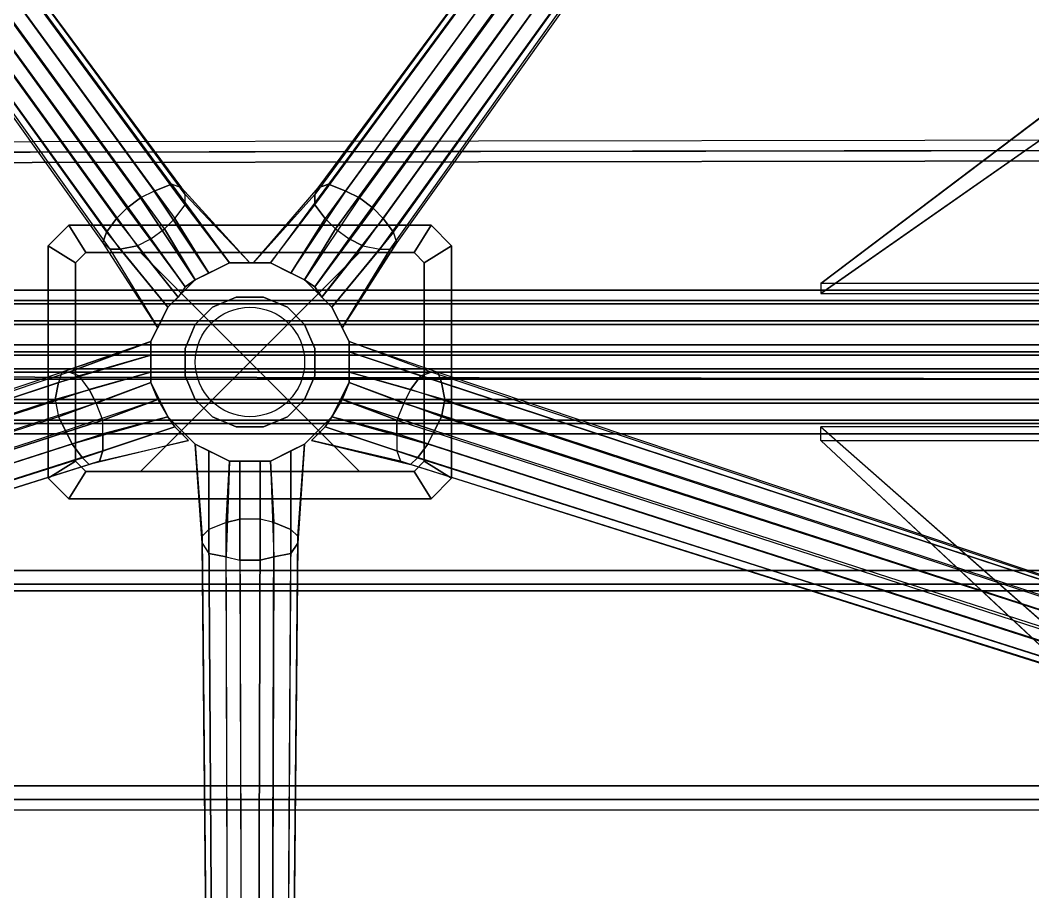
# Model space of a CAD drawing. Extents: x 2173.2 to 2198.9, y 1406.4 to 1430.7.
# Drawn here: x 2183.95 to 2193.2, y 1414.76 to 1422.73 of the extents above; entities that cross this region are included whole.
import ezdxf

# ---------------------------------------------------------------- set-up
doc = ezdxf.new("R2010")
doc.units = 0
doc.header["$PDMODE"] = 35
doc.layers.add('SEAT', color=5, linetype='Continuous')

msp = doc.modelspace()

# ---------------------------------------------------------------- linework, layer by layer
at = {"layer": 'SEAT'}
msp.add_point((2186.0457, 1419.6062), dxfattribs=at)
msp.add_point((2186.0457, 1419.6062), dxfattribs=at)
for points in [[(2179.3582, 1429.1374, 4.8125), (2185.1707, 1421.1687, 5.8125), (2185.327, 1421.2312, 5.5625), (2179.452, 1429.1999, 4.625)], [(2185.327, 1421.2312, 5.5625), (2179.452, 1429.1999, 4.625), (2179.5145, 1429.1687, 4.4062), (2185.4207, 1421.1999, 5.2188)], [(2179.5145, 1429.1687, 4.4062), (2185.4207, 1421.1999, 5.2188), (2185.452, 1421.1374, 4.875), (2179.5457, 1429.1687, 4.25)], [(2179.5457, 1429.1687, 4.25), (2179.5145, 1429.1062, 4.0312), (2185.452, 1421.0437, 4.5625), (2185.452, 1421.1374, 4.875)], [(2186.6707, 1421.1999, 5.2188), (2192.577, 1429.1687, 4.4062), (2192.5457, 1429.1687, 4.25), (2186.6395, 1421.1374, 4.875)], [(2192.5457, 1429.1687, 4.25), (2186.6395, 1421.1374, 4.875), (2186.6395, 1421.0437, 4.5625), (2192.577, 1429.1062, 4.0312)], [(2192.6395, 1429.1999, 4.625), (2186.7645, 1421.2312, 5.5625), (2186.6707, 1421.1999, 5.2188), (2192.577, 1429.1687, 4.4062)], [(2186.9207, 1421.1687, 5.8125), (2192.7332, 1429.1374, 4.8125), (2192.6395, 1429.1999, 4.625), (2186.7645, 1421.2312, 5.5625)], [(2185.0457, 1421.1062, 5.9375), (2179.2332, 1429.0749, 4.875), (2179.1395, 1429.0124, 4.875), (2184.9207, 1421.0124, 5.9375)], [(2185.0457, 1421.1062, 5.9375), (2179.2332, 1429.0749, 4.875), (2179.3582, 1429.1374, 4.8125), (2185.1707, 1421.1687, 5.8125)], [(2179.452, 1429.0124, 3.875), (2185.3582, 1420.9187, 4.3125), (2185.452, 1421.0437, 4.5625), (2179.5145, 1429.1062, 4.0312)], [(2186.6395, 1421.0437, 4.5625), (2192.577, 1429.1062, 4.0312), (2192.6395, 1429.0124, 3.875), (2186.7332, 1420.9187, 4.3125)], [(2192.8582, 1429.0749, 4.875), (2187.0457, 1421.1062, 5.9375), (2186.9207, 1421.1687, 5.8125), (2192.7332, 1429.1374, 4.8125)], [(2187.1707, 1421.0124, 5.9375), (2192.952, 1429.0124, 4.875), (2192.8582, 1429.0749, 4.875), (2187.0457, 1421.1062, 5.9375)], [(2179.1395, 1429.0124, 4.875), (2184.9207, 1421.0124, 5.9375), (2184.827, 1420.9187, 5.8125), (2179.0457, 1428.9187, 4.8125)], [(2185.2645, 1420.8249, 4.1562), (2179.3582, 1428.9187, 3.7812), (2179.452, 1429.0124, 3.875), (2185.3582, 1420.9187, 4.3125)], [(2192.6395, 1429.0124, 3.875), (2186.7332, 1420.9187, 4.3125), (2186.827, 1420.8249, 4.1562), (2192.7332, 1428.9187, 3.7812)], [(2187.1707, 1421.0124, 5.9375), (2192.952, 1429.0124, 4.875), (2193.0457, 1428.9187, 4.8125), (2187.2645, 1420.9187, 5.8125)], [(2184.827, 1420.9187, 5.8125), (2179.0457, 1428.9187, 4.8125), (2178.952, 1428.8249, 4.625), (2184.7332, 1420.7937, 5.5625)], [(2179.2332, 1428.8562, 3.7812), (2185.1395, 1420.7312, 4.1562), (2185.2645, 1420.8249, 4.1562), (2179.3582, 1428.9187, 3.7812)], [(2192.7332, 1428.9187, 3.7812), (2186.827, 1420.8249, 4.1562), (2186.952, 1420.7312, 4.1562), (2192.8582, 1428.8562, 3.7812)], [(2193.0457, 1428.9187, 4.8125), (2187.2645, 1420.9187, 5.8125), (2187.3582, 1420.7937, 5.5625), (2193.1395, 1428.8249, 4.625)], [(2178.952, 1428.8249, 4.625), (2184.7332, 1420.7937, 5.5625), (2184.702, 1420.6999, 5.2188), (2178.952, 1428.7624, 4.4062)], [(2179.1395, 1428.7937, 3.875), (2185.0145, 1420.6687, 4.3125), (2185.1395, 1420.7312, 4.1562), (2179.2332, 1428.8562, 3.7812)], [(2186.952, 1420.7312, 4.1562), (2192.8582, 1428.8562, 3.7812), (2192.952, 1428.7937, 3.875), (2187.077, 1420.6687, 4.3125)], [(2187.3582, 1420.7937, 5.5625), (2193.1395, 1428.8249, 4.625), (2193.1395, 1428.7624, 4.4062), (2187.3895, 1420.6999, 5.2188)], [(2184.702, 1420.6999, 5.2188), (2178.952, 1428.7624, 4.4062), (2178.9832, 1428.7624, 4.25), (2184.7645, 1420.6374, 4.875)], [(2178.9832, 1428.7624, 4.25), (2184.7645, 1420.6374, 4.875), (2184.8582, 1420.6374, 4.5625), (2179.0145, 1428.7312, 4.0312)], [(2184.8582, 1420.6374, 4.5625), (2179.0145, 1428.7312, 4.0312), (2179.1395, 1428.7937, 3.875), (2185.0145, 1420.6687, 4.3125)], [(2192.952, 1428.7937, 3.875), (2187.077, 1420.6687, 4.3125), (2187.2332, 1420.6374, 4.5625), (2193.077, 1428.7312, 4.0312)], [(2193.1082, 1428.7624, 4.25), (2193.077, 1428.7312, 4.0312), (2187.2332, 1420.6374, 4.5625), (2187.327, 1420.6374, 4.875)], [(2193.1395, 1428.7624, 4.4062), (2187.3895, 1420.6999, 5.2188), (2187.327, 1420.6374, 4.875), (2193.1082, 1428.7624, 4.25)], [(2194.077, 1422.4499, 15.0312), (2195.077, 1422.4499, 15.0312), (2193.2645, 1420.3249, 12.5625), (2191.2645, 1420.3249, 12.5625)], [(2191.2645, 1420.2312, 12.75), (2193.2645, 1420.2312, 12.75), (2195.077, 1422.1999, 15.125), (2194.077, 1422.1999, 15.125)], [(2175.8895, 1421.6062, 16.5312), (2175.7957, 1421.5124, 16.4688), (2196.3895, 1421.5437, 16.4688), (2196.2957, 1421.6374, 16.5312)], [(2175.827, 1419.5437, 16.7188), (2175.7957, 1421.5124, 16.4688), (2196.3895, 1421.5437, 16.4688), (2196.3582, 1419.5437, 16.7188)], [(2196.2957, 1421.4499, 16.5625), (2196.3895, 1421.5437, 16.4688), (2175.7957, 1421.5124, 16.4688), (2175.8895, 1421.4187, 16.5625)], [(2175.8895, 1421.4187, 16.5625), (2175.952, 1419.6687, 16.8125), (2196.2645, 1419.6687, 16.8125), (2196.2957, 1421.4499, 16.5625)], [(2185.1707, 1421.1687, 5.8125), (2185.6707, 1420.4187, 6.7812), (2185.8582, 1420.5124, 6.5312), (2185.327, 1421.2312, 5.5625)], [(2185.327, 1421.2312, 5.5625), (2185.8582, 1420.5124, 6.5312), (2186.0457, 1420.5124, 6.1875), (2185.4207, 1421.1999, 5.2188)], [(2186.7645, 1421.2312, 5.5625), (2186.2332, 1420.5124, 6.5312), (2186.077, 1420.5124, 6.1875), (2186.6707, 1421.1999, 5.2188)], [(2186.4207, 1420.4187, 6.7812), (2186.9207, 1421.1687, 5.8125), (2186.7645, 1421.2312, 5.5625), (2186.2332, 1420.5124, 6.5312)], [(2185.0457, 1421.1062, 5.9375), (2185.5457, 1420.3562, 6.9062), (2185.6707, 1420.4187, 6.7812), (2185.1707, 1421.1687, 5.8125)], [(2185.4207, 1421.1999, 5.2188), (2186.0457, 1420.5124, 6.1875), (2186.0457, 1420.5124, 4.4062), (2185.452, 1421.1374, 4.875)], [(2185.452, 1421.1374, 4.875), (2186.0457, 1420.5124, 4.4062), (2185.8582, 1420.5124, 4.0625), (2185.452, 1421.0437, 4.5625)], [(2186.077, 1420.5124, 6.1875), (2186.6707, 1421.1999, 5.2188), (2186.6395, 1421.1374, 4.875), (2186.077, 1420.5124, 4.4062)], [(2186.6395, 1421.1374, 4.875), (2186.077, 1420.5124, 4.4062), (2186.2332, 1420.5124, 4.0625), (2186.6395, 1421.0437, 4.5625)], [(2187.0457, 1421.1062, 5.9375), (2186.5457, 1420.3562, 6.9062), (2186.4207, 1420.4187, 6.7812), (2186.9207, 1421.1687, 5.8125)], [(2185.5457, 1420.3562, 6.9062), (2185.0457, 1421.1062, 5.9375), (2184.9207, 1421.0124, 5.9375), (2185.452, 1420.2937, 6.9062)], [(2185.452, 1421.0437, 4.5625), (2185.8582, 1420.5124, 4.0625), (2185.6707, 1420.4187, 3.8125), (2185.3582, 1420.9187, 4.3125)], [(2186.7332, 1420.9187, 4.3125), (2186.4207, 1420.4187, 3.8125), (2186.2332, 1420.5124, 4.0625), (2186.6395, 1421.0437, 4.5625)], [(2186.6395, 1420.2937, 6.9062), (2187.1707, 1421.0124, 5.9375), (2187.0457, 1421.1062, 5.9375), (2186.5457, 1420.3562, 6.9062)], [(2184.9207, 1421.0124, 5.9375), (2185.452, 1420.2937, 6.9062), (2185.3895, 1420.1999, 6.7812), (2184.827, 1420.9187, 5.8125)], [(2187.1707, 1421.0124, 5.9375), (2186.6395, 1420.2937, 6.9062), (2186.702, 1420.1999, 6.7812), (2187.2645, 1420.9187, 5.8125)], [(2184.3895, 1420.8562, 13.4688), (2184.3895, 1420.8562, 11.8125), (2184.202, 1420.6687, 11.8125), (2184.202, 1420.6687, 13.4688)], [(2184.3895, 1420.8562, 11.8125), (2184.5457, 1420.6062, 11.8125), (2184.452, 1420.5124, 11.8125), (2184.202, 1420.6687, 11.8125)], [(2187.702, 1420.8562, 13.4688), (2187.702, 1420.8562, 11.8125), (2184.3895, 1420.8562, 11.8125), (2184.3895, 1420.8562, 13.4688)], [(2187.702, 1420.8562, 11.8125), (2187.5457, 1420.6062, 11.8125), (2184.5457, 1420.6062, 11.8125), (2184.3895, 1420.8562, 11.8125)], [(2185.3895, 1420.1999, 6.7812), (2184.827, 1420.9187, 5.8125), (2184.7332, 1420.7937, 5.5625), (2185.2957, 1420.1062, 6.5312)], [(2185.3582, 1420.9187, 4.3125), (2185.6707, 1420.4187, 3.8125), (2185.5457, 1420.3562, 3.6562), (2185.2645, 1420.8249, 4.1562)], [(2186.827, 1420.8249, 4.1562), (2186.5457, 1420.3562, 3.6562), (2186.4207, 1420.4187, 3.8125), (2186.7332, 1420.9187, 4.3125)], [(2187.2645, 1420.9187, 5.8125), (2186.702, 1420.1999, 6.7812), (2186.7957, 1420.1062, 6.5312), (2187.3582, 1420.7937, 5.5625)], [(2187.8895, 1420.6687, 11.8125), (2187.6395, 1420.5124, 11.8125), (2187.5457, 1420.6062, 11.8125), (2187.702, 1420.8562, 11.8125)], [(2187.8895, 1420.6687, 13.4688), (2187.8895, 1420.6687, 11.8125), (2187.702, 1420.8562, 11.8125), (2187.702, 1420.8562, 13.4688)], [(2184.7332, 1420.7937, 5.5625), (2185.2957, 1420.1062, 6.5312), (2185.202, 1419.9187, 6.1875), (2184.702, 1420.6999, 5.2188)], [(2185.2645, 1420.8249, 4.1562), (2185.5457, 1420.3562, 3.6562), (2185.452, 1420.2937, 3.6562), (2185.1395, 1420.7312, 4.1562)], [(2186.952, 1420.7312, 4.1562), (2186.6395, 1420.2937, 3.6562), (2186.5457, 1420.3562, 3.6562), (2186.827, 1420.8249, 4.1562)], [(2187.3582, 1420.7937, 5.5625), (2186.7957, 1420.1062, 6.5312), (2186.8895, 1419.9187, 6.1875), (2187.3895, 1420.6999, 5.2188)], [(2184.202, 1420.6687, 13.4688), (2184.202, 1420.6687, 11.8125), (2184.202, 1418.5437, 11.8125), (2184.202, 1418.5437, 13.4688)], [(2184.202, 1420.6687, 11.8125), (2184.452, 1420.5124, 11.8125), (2184.452, 1418.6999, 11.8125), (2184.202, 1418.5437, 11.8125)], [(2185.202, 1419.9187, 6.1875), (2184.702, 1420.6999, 5.2188), (2184.7645, 1420.6374, 4.875), (2185.202, 1419.9187, 4.4062)], [(2185.0145, 1420.6687, 4.3125), (2185.3895, 1420.1999, 3.8125), (2185.2957, 1420.1062, 4.0625), (2184.8582, 1420.6374, 4.5625)], [(2185.1395, 1420.7312, 4.1562), (2185.452, 1420.2937, 3.6562), (2185.3895, 1420.1999, 3.8125), (2185.0145, 1420.6687, 4.3125)], [(2187.077, 1420.6687, 4.3125), (2186.702, 1420.1999, 3.8125), (2186.6395, 1420.2937, 3.6562), (2186.952, 1420.7312, 4.1562)], [(2187.2332, 1420.6374, 4.5625), (2186.7957, 1420.1062, 4.0625), (2186.702, 1420.1999, 3.8125), (2187.077, 1420.6687, 4.3125)], [(2187.3895, 1420.6999, 5.2188), (2186.8895, 1419.9187, 6.1875), (2186.8895, 1419.9187, 4.4062), (2187.327, 1420.6374, 4.875)], [(2187.8895, 1418.5437, 11.8125), (2187.6395, 1418.6999, 11.8125), (2187.6395, 1420.5124, 11.8125), (2187.8895, 1420.6687, 11.8125)], [(2184.5457, 1420.6062, 11.8125), (2184.5457, 1420.6062, 13.4688), (2184.452, 1420.5124, 13.4688), (2184.452, 1420.5124, 11.8125)], [(2187.5457, 1420.6062, 11.8125), (2187.5457, 1420.6062, 13.4688), (2184.5457, 1420.6062, 13.4688), (2184.5457, 1420.6062, 11.8125)], [(2184.7645, 1420.6374, 4.875), (2185.202, 1419.9187, 4.4062), (2185.2957, 1420.1062, 4.0625), (2184.8582, 1420.6374, 4.5625)], [(2187.327, 1420.6374, 4.875), (2186.8895, 1419.9187, 4.4062), (2186.7957, 1420.1062, 4.0625), (2187.2332, 1420.6374, 4.5625)], [(2187.6395, 1420.5124, 11.8125), (2187.6395, 1420.5124, 13.4688), (2187.5457, 1420.6062, 13.4688), (2187.5457, 1420.6062, 11.8125)], [(2184.452, 1420.5124, 11.8125), (2184.452, 1420.5124, 13.4688), (2184.452, 1418.6999, 13.4688), (2184.452, 1418.6999, 11.8125)], [(2185.8582, 1420.5124, 9.3438), (2185.8582, 1420.5124, 8.3438), (2185.5457, 1420.3562, 8.3438), (2185.5457, 1420.3562, 9.3438)], [(2185.8582, 1420.5124, 2.7188), (2185.5457, 1420.3562, 2.7188), (2185.5457, 1420.3562, 8.3438), (2185.8582, 1420.5124, 8.3438)], [(2186.2332, 1420.5124, 9.3438), (2186.2332, 1420.5124, 8.3438), (2185.8582, 1420.5124, 8.3438), (2185.8582, 1420.5124, 9.3438)], [(2186.2332, 1420.5124, 2.7188), (2185.8582, 1420.5124, 2.7188), (2185.8582, 1420.5124, 8.3438), (2186.2332, 1420.5124, 8.3438)], [(2186.5457, 1420.3562, 9.3438), (2186.5457, 1420.3562, 8.3438), (2186.2332, 1420.5124, 8.3438), (2186.2332, 1420.5124, 9.3438)], [(2186.5457, 1420.3562, 2.7188), (2186.2332, 1420.5124, 2.7188), (2186.2332, 1420.5124, 8.3438), (2186.5457, 1420.3562, 8.3438)], [(2185.5457, 1420.3562, 9.3438), (2185.5457, 1420.3562, 8.3438), (2185.2957, 1420.1062, 8.3438), (2185.2957, 1420.1062, 9.3438)], [(2185.5457, 1420.3562, 2.7188), (2185.2957, 1420.1062, 2.7188), (2185.2957, 1420.1062, 8.3438), (2185.5457, 1420.3562, 8.3438)], [(2186.7957, 1420.1062, 9.3438), (2186.7957, 1420.1062, 8.3438), (2186.5457, 1420.3562, 8.3438), (2186.5457, 1420.3562, 9.3438)], [(2186.7957, 1420.1062, 2.7188), (2186.5457, 1420.3562, 2.7188), (2186.5457, 1420.3562, 8.3438), (2186.7957, 1420.1062, 8.3438)], [(2178.2957, 1420.2624, 12.75), (2193.7957, 1420.2624, 12.75), (2193.7957, 1420.2624, 12.5), (2178.2957, 1420.2624, 12.5)], [(2178.2957, 1420.2624, 12.5), (2193.7957, 1420.2624, 12.5), (2193.7957, 1420.1374, 12.25), (2178.2957, 1420.1374, 12.25)], [(2178.2957, 1420.1687, 13), (2193.7957, 1420.1687, 13), (2193.7957, 1420.2624, 12.75), (2178.2957, 1420.2624, 12.75)], [(2185.9207, 1420.1999, 11.8125), (2185.9207, 1420.1999, 6.8125), (2185.702, 1420.1062, 6.8125), (2185.702, 1420.1062, 11.8125)], [(2186.1707, 1420.1999, 11.8125), (2186.1707, 1420.1999, 6.8125), (2185.9207, 1420.1999, 6.8125), (2185.9207, 1420.1999, 11.8125)], [(2186.3895, 1420.1062, 11.8125), (2186.3895, 1420.1062, 6.8125), (2186.1707, 1420.1999, 6.8125), (2186.1707, 1420.1999, 11.8125)], [(2178.2957, 1419.9812, 13.1875), (2193.7957, 1419.9812, 13.1875), (2193.7957, 1420.1687, 13), (2178.2957, 1420.1687, 13)], [(2178.2957, 1420.1374, 12.25), (2193.7957, 1420.1374, 12.25), (2193.7957, 1419.9499, 12.0625), (2178.2957, 1419.9499, 12.0625)], [(2185.2957, 1420.1062, 9.3438), (2185.2957, 1420.1062, 8.3438), (2185.1395, 1419.7937, 8.3438), (2185.1395, 1419.7937, 9.3438)], [(2185.2957, 1420.1062, 2.7188), (2185.1395, 1419.7937, 2.7188), (2185.1395, 1419.7937, 8.3438), (2185.2957, 1420.1062, 8.3438)], [(2185.702, 1420.1062, 11.8125), (2185.702, 1420.1062, 6.8125), (2185.5457, 1419.9499, 6.8125), (2185.5457, 1419.9499, 11.8125)], [(2186.5457, 1419.9499, 11.8125), (2186.5457, 1419.9499, 6.8125), (2186.3895, 1420.1062, 6.8125), (2186.3895, 1420.1062, 11.8125)], [(2186.952, 1419.7937, 9.3438), (2186.952, 1419.7937, 8.3438), (2186.7957, 1420.1062, 8.3438), (2186.7957, 1420.1062, 9.3438)], [(2186.952, 1419.7937, 2.7188), (2186.7957, 1420.1062, 2.7188), (2186.7957, 1420.1062, 8.3438), (2186.952, 1419.7937, 8.3438)], [(2178.2957, 1419.7624, 13.2812), (2193.7957, 1419.7624, 13.2812), (2193.7957, 1419.9812, 13.1875), (2178.2957, 1419.9812, 13.1875)], [(2178.2957, 1419.9499, 12.0625), (2193.7957, 1419.9499, 12.0625), (2193.7957, 1419.6999, 12), (2178.2957, 1419.6999, 12)], [(2185.5457, 1419.9499, 11.8125), (2185.5457, 1419.9499, 6.8125), (2185.452, 1419.7312, 6.8125), (2185.452, 1419.7312, 11.8125)], [(2186.6395, 1419.7312, 11.8125), (2186.6395, 1419.7312, 6.8125), (2186.5457, 1419.9499, 6.8125), (2186.5457, 1419.9499, 11.8125)], [(2178.2957, 1419.5124, 13.2812), (2193.7957, 1419.5124, 13.2812), (2193.7957, 1419.7624, 13.2812), (2178.2957, 1419.7624, 13.2812)], [(2184.2957, 1419.4187, 5.5625), (2185.1395, 1419.6687, 6.5312), (2185.1395, 1419.7937, 6.1875), (2184.327, 1419.5124, 5.2188)], [(2184.327, 1419.5124, 5.2188), (2185.1395, 1419.7937, 6.1875), (2185.1395, 1419.7937, 4.4062), (2184.3895, 1419.5124, 4.875)], [(2184.3895, 1419.5124, 4.875), (2185.1395, 1419.7937, 4.4062), (2185.1395, 1419.6687, 4.0625), (2184.4832, 1419.4812, 4.5625)], [(2185.1395, 1419.7937, 9.3438), (2185.1395, 1419.7937, 8.3438), (2185.1395, 1419.4187, 8.3438), (2185.1395, 1419.4187, 9.3438)], [(2185.1395, 1419.7937, 2.7188), (2185.1395, 1419.4187, 2.7188), (2185.1395, 1419.4187, 8.3438), (2185.1395, 1419.7937, 8.3438)], [(2185.452, 1419.7312, 11.8125), (2185.452, 1419.7312, 6.8125), (2185.452, 1419.4812, 6.8125), (2185.452, 1419.4812, 11.8125)], [(2186.6395, 1419.4812, 11.8125), (2186.6395, 1419.4812, 6.8125), (2186.6395, 1419.7312, 6.8125), (2186.6395, 1419.7312, 11.8125)], [(2186.952, 1419.4187, 9.3438), (2186.952, 1419.4187, 8.3438), (2186.952, 1419.7937, 8.3438), (2186.952, 1419.7937, 9.3438)], [(2186.952, 1419.4187, 2.7188), (2186.952, 1419.7937, 2.7188), (2186.952, 1419.7937, 8.3438), (2186.952, 1419.4187, 8.3438)], [(2187.7957, 1419.4187, 5.5625), (2186.952, 1419.6999, 6.5312), (2186.952, 1419.7937, 6.1875), (2187.7645, 1419.5124, 5.2188)], [(2186.952, 1419.7937, 6.1875), (2187.7645, 1419.5124, 5.2188), (2187.702, 1419.5124, 4.875), (2186.952, 1419.7937, 4.4062)], [(2187.702, 1419.5124, 4.875), (2186.952, 1419.7937, 4.4062), (2186.952, 1419.6999, 4.0625), (2187.6082, 1419.4812, 4.5625)], [(2175.952, 1419.6687, 16.8125), (2175.827, 1419.5437, 16.7188), (2196.3582, 1419.5437, 16.7188), (2196.2645, 1419.6687, 16.8125)], [(2178.2957, 1419.6999, 12), (2193.7957, 1419.6999, 12), (2193.7957, 1419.4499, 12), (2178.2957, 1419.4499, 12)], [(2184.2645, 1419.2624, 5.8125), (2185.1395, 1419.5124, 6.7812), (2185.1395, 1419.6687, 6.5312), (2184.2957, 1419.4187, 5.5625)], [(2184.4832, 1419.4812, 4.5625), (2185.1395, 1419.6687, 4.0625), (2185.1395, 1419.5124, 3.8125), (2184.577, 1419.3562, 4.3125)], [(2187.5145, 1419.3562, 4.3125), (2186.952, 1419.5124, 3.8125), (2186.952, 1419.6999, 4.0625), (2187.6082, 1419.4812, 4.5625)], [(2186.952, 1419.5124, 6.7812), (2187.827, 1419.2624, 5.8125), (2187.7957, 1419.4187, 5.5625), (2186.952, 1419.6999, 6.5312)], [(2175.827, 1417.5749, 17), (2175.827, 1419.5437, 16.7188), (2196.3582, 1419.5437, 16.7188), (2196.327, 1417.5749, 17)], [(2196.2645, 1419.4499, 16.8438), (2196.3582, 1419.5437, 16.7188), (2175.827, 1419.5437, 16.7188), (2175.952, 1419.4812, 16.8438)], [(2184.2957, 1419.4187, 5.5625), (2174.8895, 1416.2937, 4.625), (2174.9207, 1416.3562, 4.4062), (2184.327, 1419.5124, 5.2188)], [(2174.9207, 1416.3562, 4.4062), (2184.327, 1419.5124, 5.2188), (2184.3895, 1419.5124, 4.875), (2174.952, 1416.3562, 4.25)], [(2174.952, 1416.3562, 4.25), (2175.0145, 1416.3562, 4.0312), (2184.4832, 1419.4812, 4.5625), (2184.3895, 1419.5124, 4.875)], [(2175.077, 1416.2312, 3.875), (2184.577, 1419.3562, 4.3125), (2184.4832, 1419.4812, 4.5625), (2175.0145, 1416.3562, 4.0312)], [(2175.952, 1419.4812, 16.8438), (2175.952, 1417.6999, 17.0938), (2196.2332, 1417.6999, 17.0938), (2196.2645, 1419.4499, 16.8438)], [(2178.2957, 1419.2624, 13.2188), (2193.7957, 1419.2624, 13.2188), (2193.7957, 1419.5124, 13.2812), (2178.2957, 1419.5124, 13.2812)], [(2178.2957, 1419.4499, 12), (2193.7957, 1419.4499, 12), (2193.7957, 1419.2312, 12.0938), (2178.2957, 1419.2312, 12.0938)], [(2184.2957, 1419.1062, 5.9375), (2185.1395, 1419.4187, 6.9062), (2185.1395, 1419.5124, 6.7812), (2184.2645, 1419.2624, 5.8125)], [(2184.577, 1419.3562, 4.3125), (2185.1395, 1419.5124, 3.8125), (2185.1395, 1419.4187, 3.6562), (2184.6395, 1419.2312, 4.1562)], [(2185.452, 1419.4812, 11.8125), (2185.452, 1419.4812, 6.8125), (2185.5457, 1419.2624, 6.8125), (2185.5457, 1419.2624, 11.8125)], [(2186.5457, 1419.2624, 11.8125), (2186.5457, 1419.2624, 6.8125), (2186.6395, 1419.4812, 6.8125), (2186.6395, 1419.4812, 11.8125)], [(2187.452, 1419.2312, 4.1562), (2186.952, 1419.4187, 3.6562), (2186.952, 1419.5124, 3.8125), (2187.5145, 1419.3562, 4.3125)], [(2187.7957, 1419.1062, 5.9375), (2186.952, 1419.4187, 6.9062), (2186.952, 1419.5124, 6.7812), (2187.827, 1419.2624, 5.8125)], [(2187.6082, 1419.4812, 4.5625), (2197.1082, 1416.3562, 4.0312), (2197.0145, 1416.2312, 3.875), (2187.5145, 1419.3562, 4.3125)], [(2197.1395, 1416.3562, 4.25), (2187.702, 1419.5124, 4.875), (2187.6082, 1419.4812, 4.5625), (2197.1082, 1416.3562, 4.0312)], [(2187.7645, 1419.5124, 5.2188), (2197.1707, 1416.3562, 4.4062), (2197.1395, 1416.3562, 4.25), (2187.702, 1419.5124, 4.875)], [(2197.202, 1416.3249, 4.625), (2187.7957, 1419.4187, 5.5625), (2187.7645, 1419.5124, 5.2188), (2197.1707, 1416.3562, 4.4062)], [(2174.9207, 1416.1999, 4.8125), (2184.2645, 1419.2624, 5.8125), (2184.2957, 1419.4187, 5.5625), (2174.8895, 1416.2937, 4.625)], [(2184.6395, 1419.2312, 4.1562), (2175.1082, 1416.1374, 3.7812), (2175.077, 1416.2312, 3.875), (2184.577, 1419.3562, 4.3125)], [(2185.1395, 1419.4187, 6.9062), (2184.2957, 1419.1062, 5.9375), (2184.3582, 1418.9812, 5.9375), (2185.202, 1419.2624, 6.9062)], [(2184.6395, 1419.2312, 4.1562), (2185.1395, 1419.4187, 3.6562), (2185.202, 1419.2624, 3.6562), (2184.702, 1419.0749, 4.1562)], [(2185.1395, 1419.4187, 9.3438), (2185.1395, 1419.4187, 8.3438), (2185.2957, 1419.1062, 8.3438), (2185.2957, 1419.1062, 9.3438)], [(2185.1395, 1419.4187, 2.7188), (2185.2957, 1419.1062, 2.7188), (2185.2957, 1419.1062, 8.3438), (2185.1395, 1419.4187, 8.3438)], [(2186.7957, 1419.1062, 9.3438), (2186.7957, 1419.1062, 8.3438), (2186.952, 1419.4187, 8.3438), (2186.952, 1419.4187, 9.3438)], [(2186.7957, 1419.1062, 2.7188), (2186.952, 1419.4187, 2.7188), (2186.952, 1419.4187, 8.3438), (2186.7957, 1419.1062, 8.3438)], [(2187.3895, 1419.0749, 4.1562), (2186.8895, 1419.2624, 3.6562), (2186.952, 1419.4187, 3.6562), (2187.452, 1419.2312, 4.1562)], [(2186.8895, 1419.2624, 6.9062), (2187.7332, 1418.9812, 5.9375), (2187.7957, 1419.1062, 5.9375), (2186.952, 1419.4187, 6.9062)], [(2197.0145, 1416.2312, 3.875), (2187.5145, 1419.3562, 4.3125), (2187.452, 1419.2312, 4.1562), (2196.9832, 1416.1374, 3.7812)], [(2187.827, 1419.2624, 5.8125), (2197.1707, 1416.1999, 4.8125), (2197.202, 1416.3249, 4.625), (2187.7957, 1419.4187, 5.5625)], [(2184.2957, 1419.1062, 5.9375), (2174.9207, 1416.0749, 4.875), (2174.9207, 1416.1999, 4.8125), (2184.2645, 1419.2624, 5.8125)], [(2178.2957, 1419.0749, 13.0312), (2193.7957, 1419.0749, 13.0312), (2193.7957, 1419.2624, 13.2188), (2178.2957, 1419.2624, 13.2188)], [(2184.3582, 1418.9812, 5.9375), (2185.202, 1419.2624, 6.9062), (2185.2957, 1419.1062, 6.7812), (2184.4207, 1418.8562, 5.8125)], [(2184.702, 1419.0749, 4.1562), (2185.202, 1419.2624, 3.6562), (2185.2957, 1419.1062, 3.8125), (2184.702, 1418.9499, 4.3125)], [(2185.5457, 1419.2624, 11.8125), (2185.5457, 1419.2624, 6.8125), (2185.702, 1419.1062, 6.8125), (2185.702, 1419.1062, 11.8125)], [(2186.3895, 1419.1062, 11.8125), (2186.3895, 1419.1062, 6.8125), (2186.5457, 1419.2624, 6.8125), (2186.5457, 1419.2624, 11.8125)], [(2187.3895, 1418.9499, 4.3125), (2186.7957, 1419.1062, 3.8125), (2186.8895, 1419.2624, 3.6562), (2187.3895, 1419.0749, 4.1562)], [(2187.7332, 1418.9812, 5.9375), (2186.8895, 1419.2624, 6.9062), (2186.7957, 1419.1062, 6.7812), (2187.6707, 1418.8562, 5.8125)], [(2197.1707, 1416.0749, 4.875), (2187.7957, 1419.1062, 5.9375), (2187.827, 1419.2624, 5.8125), (2197.1707, 1416.1999, 4.8125)], [(2175.1707, 1415.9812, 3.7812), (2184.702, 1419.0749, 4.1562), (2184.6395, 1419.2312, 4.1562), (2175.1082, 1416.1374, 3.7812)], [(2178.2957, 1419.2312, 12.0938), (2193.7957, 1419.2312, 12.0938), (2193.7957, 1419.0437, 12.2812), (2178.2957, 1419.0437, 12.2812)], [(2196.9832, 1416.1374, 3.7812), (2187.452, 1419.2312, 4.1562), (2187.3895, 1419.0749, 4.1562), (2196.9207, 1415.9812, 3.7812)], [(2184.2957, 1419.1062, 5.9375), (2174.9207, 1416.0749, 4.875), (2174.9832, 1415.9499, 4.875), (2184.3582, 1418.9812, 5.9375)], [(2185.2957, 1419.1062, 6.7812), (2184.4207, 1418.8562, 5.8125), (2184.5145, 1418.7312, 5.5625), (2185.3582, 1419.0124, 6.5312)], [(2184.702, 1418.9499, 4.3125), (2185.2957, 1419.1062, 3.8125), (2185.3582, 1419.0124, 4.0625), (2184.702, 1418.7937, 4.5625)], [(2185.2957, 1419.1062, 9.3438), (2185.2957, 1419.1062, 8.3438), (2185.5457, 1418.8562, 8.3438), (2185.5457, 1418.8562, 9.3438)], [(2185.2957, 1419.1062, 2.7188), (2185.5457, 1418.8562, 2.7188), (2185.5457, 1418.8562, 8.3438), (2185.2957, 1419.1062, 8.3438)], [(2185.702, 1419.1062, 11.8125), (2185.702, 1419.1062, 6.8125), (2185.9207, 1419.0124, 6.8125), (2185.9207, 1419.0124, 11.8125)], [(2186.1707, 1419.0124, 11.8125), (2186.1707, 1419.0124, 6.8125), (2186.3895, 1419.1062, 6.8125), (2186.3895, 1419.1062, 11.8125)], [(2186.5457, 1418.8562, 9.3438), (2186.5457, 1418.8562, 8.3438), (2186.7957, 1419.1062, 8.3438), (2186.7957, 1419.1062, 9.3438)], [(2186.5457, 1418.8562, 2.7188), (2186.7957, 1419.1062, 2.7188), (2186.7957, 1419.1062, 8.3438), (2186.5457, 1418.8562, 8.3438)], [(2187.3895, 1418.7937, 4.5625), (2186.7332, 1419.0124, 4.0625), (2186.7957, 1419.1062, 3.8125), (2187.3895, 1418.9499, 4.3125)], [(2187.6707, 1418.8562, 5.8125), (2186.7957, 1419.1062, 6.7812), (2186.7332, 1419.0124, 6.5312), (2187.577, 1418.7312, 5.5625)], [(2187.7332, 1418.9812, 5.9375), (2197.1082, 1415.9499, 4.875), (2197.1707, 1416.0749, 4.875), (2187.7957, 1419.1062, 5.9375)], [(2175.1707, 1415.8874, 3.875), (2184.702, 1418.9499, 4.3125), (2184.702, 1419.0749, 4.1562), (2175.1707, 1415.9812, 3.7812)], [(2178.2957, 1418.9499, 12.7812), (2193.7957, 1418.9499, 12.7812), (2193.7957, 1419.0749, 13.0312), (2178.2957, 1419.0749, 13.0312)], [(2178.2957, 1419.0437, 12.2812), (2193.7957, 1419.0437, 12.2812), (2193.7957, 1418.9499, 12.5312), (2178.2957, 1418.9499, 12.5312)], [(2184.5145, 1418.7312, 5.5625), (2185.3582, 1419.0124, 6.5312), (2185.4832, 1418.8874, 6.1875), (2184.577, 1418.6687, 5.2188)], [(2184.6707, 1418.6999, 4.875), (2185.4832, 1418.8874, 4.4062), (2185.3582, 1419.0124, 4.0625), (2184.702, 1418.7937, 4.5625)], [(2185.9207, 1419.0124, 11.8125), (2185.9207, 1419.0124, 6.8125), (2186.1707, 1419.0124, 6.8125), (2186.1707, 1419.0124, 11.8125)], [(2187.577, 1418.7312, 5.5625), (2186.7332, 1419.0124, 6.5312), (2186.6082, 1418.8874, 6.1875), (2187.5145, 1418.6687, 5.2188)], [(2187.4207, 1418.6999, 4.875), (2186.6082, 1418.8874, 4.4062), (2186.7332, 1419.0124, 4.0625), (2187.3895, 1418.7937, 4.5625)], [(2187.3895, 1419.0749, 4.1562), (2196.9207, 1415.9812, 3.7812), (2196.9207, 1415.8874, 3.875), (2187.3895, 1418.9499, 4.3125)], [(2194.1082, 1416.5124, 15.8438), (2195.1082, 1416.5124, 15.8438), (2193.2645, 1419.0124, 12.7812), (2191.2645, 1419.0124, 12.7812)], [(2174.9832, 1415.9499, 4.875), (2184.3582, 1418.9812, 5.9375), (2184.4207, 1418.8562, 5.8125), (2175.0145, 1415.8249, 4.8125)], [(2184.702, 1418.7937, 4.5625), (2175.202, 1415.7624, 4.0312), (2175.1707, 1415.8874, 3.875), (2184.702, 1418.9499, 4.3125)], [(2178.2957, 1418.9499, 12.5312), (2193.7957, 1418.9499, 12.5312), (2193.7957, 1418.9499, 12.7812), (2178.2957, 1418.9499, 12.7812)], [(2196.9207, 1415.8874, 3.875), (2187.3895, 1418.9499, 4.3125), (2187.3895, 1418.7937, 4.5625), (2196.8895, 1415.7624, 4.0312)], [(2187.7332, 1418.9812, 5.9375), (2197.1082, 1415.9499, 4.875), (2197.077, 1415.8249, 4.8125), (2187.6707, 1418.8562, 5.8125)], [(2184.4207, 1418.8562, 5.8125), (2175.0145, 1415.8249, 4.8125), (2175.077, 1415.7312, 4.625), (2184.5145, 1418.7312, 5.5625)], [(2185.4832, 1418.8874, 6.1875), (2184.577, 1418.6687, 5.2188), (2184.6707, 1418.6999, 4.875), (2185.4832, 1418.8874, 4.4062)], [(2185.5457, 1418.8562, 9.3438), (2185.5457, 1418.8562, 8.3438), (2185.8582, 1418.6999, 8.3438), (2185.8582, 1418.6999, 9.3438)], [(2185.5457, 1418.8562, 2.7188), (2185.8582, 1418.6999, 2.7188), (2185.8582, 1418.6999, 8.3438), (2185.5457, 1418.8562, 8.3438)], [(2185.6707, 1417.8562, 5.5625), (2185.6707, 1418.7937, 6.5312), (2185.5457, 1418.8562, 6.1875), (2185.6082, 1417.9499, 5.2188)], [(2185.6082, 1417.9499, 5.2188), (2185.5457, 1418.8562, 6.1875), (2185.5457, 1418.8562, 4.4062), (2185.6082, 1418.0124, 4.875)], [(2185.6082, 1418.0124, 4.875), (2185.5457, 1418.8562, 4.4062), (2185.6707, 1418.7937, 4.0625), (2185.6707, 1418.0749, 4.5625)], [(2186.2332, 1418.6999, 9.3438), (2186.2332, 1418.6999, 8.3438), (2186.5457, 1418.8562, 8.3438), (2186.5457, 1418.8562, 9.3438)], [(2186.2332, 1418.6999, 2.7188), (2186.5457, 1418.8562, 2.7188), (2186.5457, 1418.8562, 8.3438), (2186.2332, 1418.6999, 8.3438)], [(2186.4207, 1417.8562, 5.5625), (2186.4207, 1418.7937, 6.5312), (2186.5457, 1418.8562, 6.1875), (2186.4832, 1417.9499, 5.2188)], [(2186.4832, 1418.0124, 4.875), (2186.5457, 1418.8562, 4.4062), (2186.4207, 1418.7937, 4.0625), (2186.4207, 1418.0749, 4.5625)], [(2186.5457, 1418.8562, 6.1875), (2186.4832, 1417.9499, 5.2188), (2186.4832, 1418.0124, 4.875), (2186.5457, 1418.8562, 4.4062)], [(2187.5145, 1418.6687, 5.2188), (2186.6082, 1418.8874, 6.1875), (2186.6082, 1418.8874, 4.4062), (2187.4207, 1418.6999, 4.875)], [(2197.077, 1415.8249, 4.8125), (2187.6707, 1418.8562, 5.8125), (2187.577, 1418.7312, 5.5625), (2197.0145, 1415.7312, 4.625)], [(2191.2645, 1418.8874, 12.5938), (2193.2645, 1418.8874, 12.5938), (2195.1082, 1416.2312, 15.75), (2194.1082, 1416.2312, 15.75)], [(2175.077, 1415.7312, 4.625), (2184.5145, 1418.7312, 5.5625), (2184.577, 1418.6687, 5.2188), (2175.1395, 1415.6999, 4.4062)], [(2175.1707, 1415.6999, 4.25), (2184.6707, 1418.6999, 4.875), (2184.702, 1418.7937, 4.5625), (2175.202, 1415.7624, 4.0312)], [(2185.6707, 1418.0749, 4.5625), (2185.6707, 1418.7937, 4.0625), (2185.8582, 1418.6999, 3.8125), (2185.827, 1418.1374, 4.3125)], [(2185.827, 1417.8249, 5.8125), (2185.8582, 1418.6999, 6.7812), (2185.6707, 1418.7937, 6.5312), (2185.6707, 1417.8562, 5.5625)], [(2186.2645, 1418.1374, 4.3125), (2186.2332, 1418.6999, 3.8125), (2186.4207, 1418.7937, 4.0625), (2186.4207, 1418.0749, 4.5625)], [(2186.2332, 1418.6999, 6.7812), (2186.2645, 1417.8249, 5.8125), (2186.4207, 1417.8562, 5.5625), (2186.4207, 1418.7937, 6.5312)], [(2196.9207, 1415.6999, 4.25), (2196.8895, 1415.7624, 4.0312), (2187.3895, 1418.7937, 4.5625), (2187.4207, 1418.6999, 4.875)], [(2187.577, 1418.7312, 5.5625), (2197.0145, 1415.7312, 4.625), (2196.952, 1415.6999, 4.4062), (2187.5145, 1418.6687, 5.2188)], [(2184.577, 1418.6687, 5.2188), (2175.1395, 1415.6999, 4.4062), (2175.1707, 1415.6999, 4.25), (2184.6707, 1418.6999, 4.875)], [(2184.202, 1418.5437, 11.8125), (2184.452, 1418.6999, 11.8125), (2184.5457, 1418.6062, 11.8125), (2184.3895, 1418.3562, 11.8125)], [(2184.452, 1418.6999, 11.8125), (2184.452, 1418.6999, 13.4688), (2184.5457, 1418.6062, 13.4688), (2184.5457, 1418.6062, 11.8125)], [(2185.827, 1418.1374, 4.3125), (2185.8582, 1418.6999, 3.8125), (2185.952, 1418.6999, 3.6562), (2185.952, 1418.1687, 4.1562)], [(2185.952, 1417.7937, 5.9375), (2185.952, 1418.6999, 6.9062), (2185.8582, 1418.6999, 6.7812), (2185.827, 1417.8249, 5.8125)], [(2185.8582, 1418.6999, 9.3438), (2185.8582, 1418.6999, 8.3438), (2186.2332, 1418.6999, 8.3438), (2186.2332, 1418.6999, 9.3438)], [(2185.8582, 1418.6999, 2.7188), (2186.2332, 1418.6999, 2.7188), (2186.2332, 1418.6999, 8.3438), (2185.8582, 1418.6999, 8.3438)], [(2185.952, 1418.1687, 4.1562), (2185.952, 1418.6999, 3.6562), (2186.1395, 1418.6999, 3.6562), (2186.1395, 1418.1687, 4.1562)], [(2185.952, 1418.6999, 6.9062), (2185.952, 1417.7937, 5.9375), (2186.1395, 1417.7937, 5.9375), (2186.1395, 1418.6999, 6.9062)], [(2186.1395, 1418.1687, 4.1562), (2186.1395, 1418.6999, 3.6562), (2186.2332, 1418.6999, 3.8125), (2186.2645, 1418.1374, 4.3125)], [(2186.1395, 1417.7937, 5.9375), (2186.1395, 1418.6999, 6.9062), (2186.2332, 1418.6999, 6.7812), (2186.2645, 1417.8249, 5.8125)], [(2196.952, 1415.6999, 4.4062), (2187.5145, 1418.6687, 5.2188), (2187.4207, 1418.6999, 4.875), (2196.9207, 1415.6999, 4.25)], [(2187.5457, 1418.6062, 11.8125), (2187.5457, 1418.6062, 13.4688), (2187.6395, 1418.6999, 13.4688), (2187.6395, 1418.6999, 11.8125)], [(2187.702, 1418.3562, 11.8125), (2187.5457, 1418.6062, 11.8125), (2187.6395, 1418.6999, 11.8125), (2187.8895, 1418.5437, 11.8125)], [(2184.202, 1418.5437, 13.4688), (2184.202, 1418.5437, 11.8125), (2184.3895, 1418.3562, 11.8125), (2184.3895, 1418.3562, 13.4688)], [(2184.3895, 1418.3562, 11.8125), (2184.5457, 1418.6062, 11.8125), (2187.5457, 1418.6062, 11.8125), (2187.702, 1418.3562, 11.8125)], [(2184.5457, 1418.6062, 11.8125), (2184.5457, 1418.6062, 13.4688), (2187.5457, 1418.6062, 13.4688), (2187.5457, 1418.6062, 11.8125)], [(2187.702, 1418.3562, 13.4688), (2187.702, 1418.3562, 11.8125), (2187.8895, 1418.5437, 11.8125), (2187.8895, 1418.5437, 13.4688)], [(2184.3895, 1418.3562, 13.4688), (2184.3895, 1418.3562, 11.8125), (2187.702, 1418.3562, 11.8125), (2187.702, 1418.3562, 13.4688)], [(2185.952, 1418.1687, 4.1562), (2185.9832, 1408.1374, 3.7812), (2185.8582, 1408.1062, 3.875), (2185.827, 1418.1374, 4.3125)], [(2186.1082, 1408.1374, 3.7812), (2186.1395, 1418.1687, 4.1562), (2185.952, 1418.1687, 4.1562), (2185.9832, 1408.1374, 3.7812)], [(2186.2332, 1408.1062, 3.875), (2186.2645, 1418.1374, 4.3125), (2186.1395, 1418.1687, 4.1562), (2186.1082, 1408.1374, 3.7812)], [(2185.702, 1408.0437, 4.25), (2185.7332, 1408.1062, 4.0312), (2185.6707, 1418.0749, 4.5625), (2185.6082, 1418.0124, 4.875)], [(2185.8582, 1408.1062, 3.875), (2185.827, 1418.1374, 4.3125), (2185.6707, 1418.0749, 4.5625), (2185.7332, 1408.1062, 4.0312)], [(2186.4207, 1418.0749, 4.5625), (2186.3582, 1408.1062, 4.0312), (2186.2332, 1408.1062, 3.875), (2186.2645, 1418.1374, 4.3125)], [(2186.3895, 1408.0437, 4.25), (2186.4832, 1418.0124, 4.875), (2186.4207, 1418.0749, 4.5625), (2186.3582, 1408.1062, 4.0312)], [(2185.702, 1408.0124, 4.4062), (2185.6082, 1417.9499, 5.2188), (2185.6082, 1418.0124, 4.875), (2185.702, 1408.0437, 4.25)], [(2186.4832, 1417.9499, 5.2188), (2186.3895, 1408.0124, 4.4062), (2186.3895, 1408.0437, 4.25), (2186.4832, 1418.0124, 4.875)], [(2185.6707, 1417.8562, 5.5625), (2185.7332, 1407.9812, 4.625), (2185.702, 1408.0124, 4.4062), (2185.6082, 1417.9499, 5.2188)], [(2186.3582, 1407.9812, 4.625), (2186.4207, 1417.8562, 5.5625), (2186.4832, 1417.9499, 5.2188), (2186.3895, 1408.0124, 4.4062)], [(2185.8582, 1407.9499, 4.8125), (2185.827, 1417.8249, 5.8125), (2185.6707, 1417.8562, 5.5625), (2185.7332, 1407.9812, 4.625)], [(2185.952, 1417.7937, 5.9375), (2185.9832, 1407.9499, 4.875), (2185.8582, 1407.9499, 4.8125), (2185.827, 1417.8249, 5.8125)], [(2185.952, 1417.7937, 5.9375), (2185.9832, 1407.9499, 4.875), (2186.1082, 1407.9499, 4.875), (2186.1395, 1417.7937, 5.9375)], [(2186.1082, 1407.9499, 4.875), (2186.1395, 1417.7937, 5.9375), (2186.2645, 1417.8249, 5.8125), (2186.2332, 1407.9499, 4.8125)], [(2186.2645, 1417.8249, 5.8125), (2186.2332, 1407.9499, 4.8125), (2186.3582, 1407.9812, 4.625), (2186.4207, 1417.8562, 5.5625)], [(2175.952, 1417.6999, 17.0938), (2175.827, 1417.5749, 17), (2196.327, 1417.5749, 17), (2196.2332, 1417.6999, 17.0938)], [(2175.8582, 1415.6062, 17.2812), (2175.827, 1417.5749, 17), (2196.327, 1417.5749, 17), (2196.327, 1415.6062, 17.2812)], [(2196.2332, 1417.5124, 17.0938), (2196.327, 1417.5749, 17), (2175.827, 1417.5749, 17), (2175.952, 1417.5124, 17.0938)], [(2175.952, 1417.5124, 17.0938), (2175.952, 1415.7312, 17.3438), (2196.2332, 1415.7312, 17.3438), (2196.2332, 1417.5124, 17.0938)], [(2175.952, 1415.7312, 17.3438), (2175.8582, 1415.6062, 17.2812), (2196.327, 1415.6062, 17.2812), (2196.2332, 1415.7312, 17.3438)], [(2196.2332, 1415.5124, 17.375), (2196.327, 1415.6062, 17.2812), (2175.8582, 1415.6062, 17.2812), (2175.952, 1415.5124, 17.375)]]:
    msp.add_3dface(points, dxfattribs=at)
for points, invisible_edges in [([(2175.7957, 1422.4499, 16.3438), (2175.7957, 1422.8874, 16.3438), (2196.3895, 1422.8874, 16.3438), (2196.3895, 1422.4499, 16.3438)], 10), ([(2175.8895, 1422.8874, 16.4688), (2175.8895, 1422.4187, 16.4375), (2196.2957, 1422.4187, 16.4375), (2196.2957, 1422.8874, 16.4688)], 10), ([(2196.3895, 1422.4499, 16.3438), (2196.3895, 1421.5437, 16.4688), (2175.7957, 1421.5124, 16.4688), (2175.7957, 1422.4499, 16.3438)], 8), ([(2196.2957, 1421.6374, 16.5312), (2196.2957, 1422.4187, 16.4375), (2175.8895, 1422.4187, 16.4375), (2175.8895, 1421.6062, 16.5312)], 10), ([(2191.2645, 1420.3249, 12.5625), (2191.2645, 1420.2312, 12.75), (2194.077, 1422.1999, 15.125), (2194.077, 1422.4499, 15.0312)], 4), ([(2184.5457, 1420.6062, 13.4688), (2184.3895, 1420.8562, 13.4688), (2184.202, 1420.6687, 13.4688), (2184.452, 1420.5124, 13.4688)], 5), ([(2187.5457, 1420.6062, 13.4688), (2187.702, 1420.8562, 13.4688), (2184.3895, 1420.8562, 13.4688), (2184.5457, 1420.6062, 13.4688)], 5), ([(2187.6395, 1420.5124, 13.4688), (2187.8895, 1420.6687, 13.4688), (2187.702, 1420.8562, 13.4688), (2187.5457, 1420.6062, 13.4688)], 5), ([(2184.202, 1420.2624, 12.7812), (2184.202, 1420.6687, 13.4688), (2184.202, 1420.6687, 11.8125), (2184.202, 1420.2624, 12.5)], 5), ([(2184.202, 1420.2624, 12.5), (2184.202, 1420.6687, 11.8125), (2184.202, 1419.9812, 12.0938), (2184.202, 1420.1687, 12.2812)], 3), ([(2184.202, 1419.9812, 12.0938), (2184.202, 1420.6687, 11.8125), (2184.202, 1420.6687, 11.8125), (2184.202, 1419.7312, 12)], 5), ([(2184.202, 1419.7312, 12), (2184.202, 1420.6687, 11.8125), (2184.202, 1418.5437, 11.8125), (2184.202, 1419.4812, 12)], 5), ([(2184.202, 1419.4812, 13.2812), (2184.202, 1418.5437, 13.4688), (2184.202, 1420.6687, 13.4688), (2184.202, 1419.7312, 13.2812)], 5), ([(2184.202, 1419.9812, 13.1875), (2184.202, 1419.7312, 13.2812), (2184.202, 1420.6687, 13.4688), (2184.202, 1420.1687, 13)], 6), ([(2184.202, 1420.1687, 13), (2184.202, 1420.6687, 13.4688), (2184.202, 1420.6687, 13.4688), (2184.202, 1420.2624, 12.7812)], 5), ([(2184.452, 1420.5124, 13.4688), (2184.202, 1420.6687, 13.4688), (2184.202, 1418.5437, 13.4688), (2184.452, 1418.6999, 13.4688)], 5), ([(2187.6395, 1418.6999, 13.4688), (2187.8895, 1418.5437, 13.4688), (2187.8895, 1420.6687, 13.4688), (2187.6395, 1420.5124, 13.4688)], 5), ([(2187.8895, 1420.6687, 13.4688), (2187.8895, 1420.2624, 12.7812), (2187.8895, 1420.2624, 12.5), (2187.8895, 1420.6687, 11.8125)], 5), ([(2187.8895, 1420.6687, 11.8125), (2187.8895, 1419.9812, 12.0938), (2187.8895, 1419.7312, 12), (2187.8895, 1420.6687, 11.8125)], 5), ([(2187.8895, 1420.6687, 11.8125), (2187.8895, 1419.7312, 12), (2187.8895, 1419.4812, 12), (2187.8895, 1418.5437, 11.8125)], 5), ([(2187.8895, 1420.6687, 11.8125), (2187.8895, 1420.2624, 12.5), (2187.8895, 1420.1687, 12.2812), (2187.8895, 1419.9812, 12.0938)], 9), ([(2187.8895, 1420.6687, 13.4688), (2187.8895, 1420.1687, 13), (2187.8895, 1420.2624, 12.7812), (2187.8895, 1420.6687, 13.4688)], 5), ([(2187.8895, 1419.7312, 13.2812), (2187.8895, 1419.9812, 13.1875), (2187.8895, 1420.1687, 13), (2187.8895, 1420.6687, 13.4688)], 12), ([(2187.8895, 1418.5437, 13.4688), (2187.8895, 1419.4812, 13.2812), (2187.8895, 1419.7312, 13.2812), (2187.8895, 1420.6687, 13.4688)], 5), ([(2187.5457, 1420.6062, 11.8125), (2184.452, 1418.6999, 11.8125), (2184.452, 1420.5124, 11.8125), (2184.5457, 1420.6062, 11.8125)], 1), ([(2184.5457, 1418.6062, 11.8125), (2184.452, 1418.6999, 11.8125), (2187.5457, 1420.6062, 11.8125), (2187.6395, 1420.5124, 11.8125)], 10), ([(2184.452, 1420.2624, 12.5), (2184.452, 1420.5124, 11.8125), (2184.452, 1420.5124, 13.4688), (2184.452, 1420.2624, 12.7812)], 5), ([(2184.452, 1419.4812, 12), (2184.452, 1418.6999, 11.8125), (2184.452, 1420.5124, 11.8125), (2184.452, 1419.7312, 12)], 5), ([(2184.452, 1420.5124, 11.8125), (2184.452, 1419.9812, 12.0938), (2184.452, 1419.7312, 12), (2184.452, 1420.5124, 11.8125)], 5), ([(2184.452, 1419.9812, 12.0938), (2184.452, 1420.5124, 11.8125), (2184.452, 1420.2624, 12.5), (2184.452, 1420.1687, 12.2812)], 3), ([(2184.452, 1420.2624, 12.7812), (2184.452, 1420.5124, 13.4688), (2184.452, 1419.9812, 13.1875), (2184.452, 1420.1687, 13)], 3), ([(2184.452, 1420.5124, 13.4688), (2184.452, 1419.7312, 13.2812), (2184.452, 1419.9812, 13.1875), (2184.452, 1420.5124, 13.4688)], 5), ([(2184.452, 1419.7312, 13.2812), (2184.452, 1420.5124, 13.4688), (2184.452, 1418.6999, 13.4688), (2184.452, 1419.4812, 13.2812)], 5), ([(2187.5457, 1418.6062, 11.8125), (2184.5457, 1418.6062, 11.8125), (2187.6395, 1420.5124, 11.8125), (2187.6395, 1418.6999, 11.8125)], 2), ([(2185.9207, 1420.1999, 9.3438), (2185.8582, 1420.5124, 9.3438), (2185.5457, 1420.3562, 9.3438), (2185.702, 1420.1062, 9.3438)], 5), ([(2186.1707, 1420.1999, 9.3438), (2186.2332, 1420.5124, 9.3438), (2185.8582, 1420.5124, 9.3438), (2185.9207, 1420.1999, 9.3438)], 5), ([(2186.3895, 1420.1062, 9.3438), (2186.5457, 1420.3562, 9.3438), (2186.2332, 1420.5124, 9.3438), (2186.1707, 1420.1999, 9.3438)], 5), ([(2187.6395, 1420.5124, 11.8125), (2187.6395, 1420.2624, 12.5), (2187.6395, 1420.2624, 12.7812), (2187.6395, 1420.5124, 13.4688)], 5), ([(2187.6395, 1419.9812, 12.0938), (2187.6395, 1420.5124, 11.8125), (2187.6395, 1420.5124, 11.8125), (2187.6395, 1419.7312, 12)], 5), ([(2187.6395, 1420.5124, 11.8125), (2187.6395, 1419.9812, 12.0938), (2187.6395, 1420.1687, 12.2812), (2187.6395, 1420.2624, 12.5)], 9), ([(2187.6395, 1418.6999, 11.8125), (2187.6395, 1419.4812, 12), (2187.6395, 1419.7312, 12), (2187.6395, 1420.5124, 11.8125)], 5), ([(2187.6395, 1419.7312, 13.2812), (2187.6395, 1420.5124, 13.4688), (2187.6395, 1420.5124, 13.4688), (2187.6395, 1419.9812, 13.1875)], 5), ([(2187.6395, 1420.5124, 13.4688), (2187.6395, 1419.7312, 13.2812), (2187.6395, 1419.4812, 13.2812), (2187.6395, 1418.6999, 13.4688)], 5), ([(2187.6395, 1420.5124, 13.4688), (2187.6395, 1420.2624, 12.7812), (2187.6395, 1420.1687, 13), (2187.6395, 1419.9812, 13.1875)], 9), ([(2185.702, 1420.1062, 9.3438), (2185.5457, 1420.3562, 9.3438), (2185.2957, 1420.1062, 9.3438), (2185.5457, 1419.9499, 9.3438)], 5), ([(2186.5457, 1419.9499, 9.3438), (2186.7957, 1420.1062, 9.3438), (2186.5457, 1420.3562, 9.3438), (2186.3895, 1420.1062, 9.3438)], 5), ([(2185.5457, 1419.9499, 9.3438), (2185.2957, 1420.1062, 9.3438), (2185.1395, 1419.7937, 9.3438), (2185.452, 1419.7312, 9.3438)], 5), ([(2186.6395, 1419.7312, 9.3438), (2186.952, 1419.7937, 9.3438), (2186.7957, 1420.1062, 9.3438), (2186.5457, 1419.9499, 9.3438)], 5), ([(2185.452, 1419.7312, 9.3438), (2185.1395, 1419.7937, 9.3438), (2185.1395, 1419.4187, 9.3438), (2185.452, 1419.4812, 9.3438)], 5), ([(2186.6395, 1419.4812, 9.3438), (2186.952, 1419.4187, 9.3438), (2186.952, 1419.7937, 9.3438), (2186.6395, 1419.7312, 9.3438)], 5), ([(2184.202, 1419.4812, 12), (2184.202, 1418.5437, 11.8125), (2184.202, 1418.5437, 11.8125), (2184.202, 1419.2312, 12.0938)], 5), ([(2184.202, 1419.2312, 13.1875), (2184.202, 1418.5437, 13.4688), (2184.202, 1418.5437, 13.4688), (2184.202, 1419.4812, 13.2812)], 5), ([(2184.452, 1418.6999, 11.8125), (2184.452, 1419.4812, 12), (2184.452, 1419.2312, 12.0938), (2184.452, 1418.6999, 11.8125)], 5), ([(2184.452, 1418.6999, 13.4688), (2184.452, 1419.2312, 13.1875), (2184.452, 1419.4812, 13.2812), (2184.452, 1418.6999, 13.4688)], 5), ([(2185.452, 1419.4812, 9.3438), (2185.1395, 1419.4187, 9.3438), (2185.2957, 1419.1062, 9.3438), (2185.5457, 1419.2624, 9.3438)], 5), ([(2186.5457, 1419.2624, 9.3438), (2186.7957, 1419.1062, 9.3438), (2186.952, 1419.4187, 9.3438), (2186.6395, 1419.4812, 9.3438)], 5), ([(2187.6395, 1419.4812, 12), (2187.6395, 1418.6999, 11.8125), (2187.6395, 1418.6999, 11.8125), (2187.6395, 1419.2312, 12.0938)], 5), ([(2187.6395, 1419.2312, 13.1875), (2187.6395, 1418.6999, 13.4688), (2187.6395, 1418.6999, 13.4688), (2187.6395, 1419.4812, 13.2812)], 5), ([(2187.8895, 1418.5437, 11.8125), (2187.8895, 1419.4812, 12), (2187.8895, 1419.2312, 12.0938), (2187.8895, 1418.5437, 11.8125)], 5), ([(2187.8895, 1418.5437, 13.4688), (2187.8895, 1419.2312, 13.1875), (2187.8895, 1419.4812, 13.2812), (2187.8895, 1418.5437, 13.4688)], 5), ([(2185.5457, 1419.2624, 9.3438), (2185.2957, 1419.1062, 9.3438), (2185.5457, 1418.8562, 9.3438), (2185.702, 1419.1062, 9.3438)], 5), ([(2186.3895, 1419.1062, 9.3438), (2186.5457, 1418.8562, 9.3438), (2186.7957, 1419.1062, 9.3438), (2186.5457, 1419.2624, 9.3438)], 5), ([(2184.202, 1419.2312, 12.0938), (2184.202, 1418.5437, 11.8125), (2184.202, 1418.9499, 12.5), (2184.202, 1419.0437, 12.2812)], 3), ([(2184.202, 1418.9499, 12.7812), (2184.202, 1418.5437, 13.4688), (2184.202, 1419.2312, 13.1875), (2184.202, 1419.0437, 13)], 3), ([(2184.452, 1418.6999, 11.8125), (2184.452, 1419.2312, 12.0938), (2184.452, 1419.0437, 12.2812), (2184.452, 1418.9499, 12.5)], 9), ([(2184.452, 1419.2312, 13.1875), (2184.452, 1418.6999, 13.4688), (2184.452, 1418.9499, 12.7812), (2184.452, 1419.0437, 13)], 3), ([(2187.6395, 1419.2312, 12.0938), (2187.6395, 1418.6999, 11.8125), (2187.6395, 1418.9499, 12.5), (2187.6395, 1419.0437, 12.2812)], 3), ([(2187.6395, 1418.6999, 13.4688), (2187.6395, 1419.2312, 13.1875), (2187.6395, 1419.0437, 13), (2187.6395, 1418.9499, 12.7812)], 9), ([(2187.8895, 1418.5437, 11.8125), (2187.8895, 1419.2312, 12.0938), (2187.8895, 1419.0437, 12.2812), (2187.8895, 1418.9499, 12.5)], 9), ([(2187.8895, 1418.5437, 13.4688), (2187.8895, 1418.9499, 12.7812), (2187.8895, 1419.0437, 13), (2187.8895, 1419.2312, 13.1875)], 9), ([(2185.702, 1419.1062, 9.3438), (2185.5457, 1418.8562, 9.3438), (2185.8582, 1418.6999, 9.3438), (2185.9207, 1419.0124, 9.3438)], 5), ([(2186.1707, 1419.0124, 9.3438), (2186.2332, 1418.6999, 9.3438), (2186.5457, 1418.8562, 9.3438), (2186.3895, 1419.1062, 9.3438)], 5), ([(2185.9207, 1419.0124, 9.3438), (2185.8582, 1418.6999, 9.3438), (2186.2332, 1418.6999, 9.3438), (2186.1707, 1419.0124, 9.3438)], 5), ([(2194.1082, 1416.5124, 15.8438), (2194.1082, 1416.2312, 15.75), (2191.2645, 1418.8874, 12.5938), (2191.2645, 1419.0124, 12.7812)], 1), ([(2184.202, 1418.9499, 12.5), (2184.202, 1418.5437, 11.8125), (2184.202, 1418.5437, 13.4688), (2184.202, 1418.9499, 12.7812)], 5), ([(2184.452, 1418.6999, 11.8125), (2184.452, 1418.9499, 12.5), (2184.452, 1418.9499, 12.7812), (2184.452, 1418.6999, 13.4688)], 5), ([(2187.6395, 1418.9499, 12.5), (2187.6395, 1418.6999, 11.8125), (2187.6395, 1418.6999, 13.4688), (2187.6395, 1418.9499, 12.7812)], 5), ([(2187.8895, 1418.5437, 11.8125), (2187.8895, 1418.9499, 12.5), (2187.8895, 1418.9499, 12.7812), (2187.8895, 1418.5437, 13.4688)], 5), ([(2184.452, 1418.6999, 13.4688), (2184.202, 1418.5437, 13.4688), (2184.3895, 1418.3562, 13.4688), (2184.5457, 1418.6062, 13.4688)], 5), ([(2187.5457, 1418.6062, 13.4688), (2187.702, 1418.3562, 13.4688), (2187.8895, 1418.5437, 13.4688), (2187.6395, 1418.6999, 13.4688)], 5), ([(2184.5457, 1418.6062, 13.4688), (2184.3895, 1418.3562, 13.4688), (2187.702, 1418.3562, 13.4688), (2187.5457, 1418.6062, 13.4688)], 5), ([(2175.8895, 1413.8874, 17.5312), (2175.8582, 1415.6062, 17.2812), (2196.327, 1415.6062, 17.2812), (2196.327, 1413.8874, 17.5312)], 8), ([(2175.952, 1415.5124, 17.375), (2175.9832, 1413.8874, 17.625), (2196.202, 1413.8874, 17.625), (2196.2332, 1415.5124, 17.375)], 10)]:
    msp.add_3dface(points, dxfattribs=dict(at, invisible_edges=invisible_edges))

doc.saveas('drawing.dxf')
